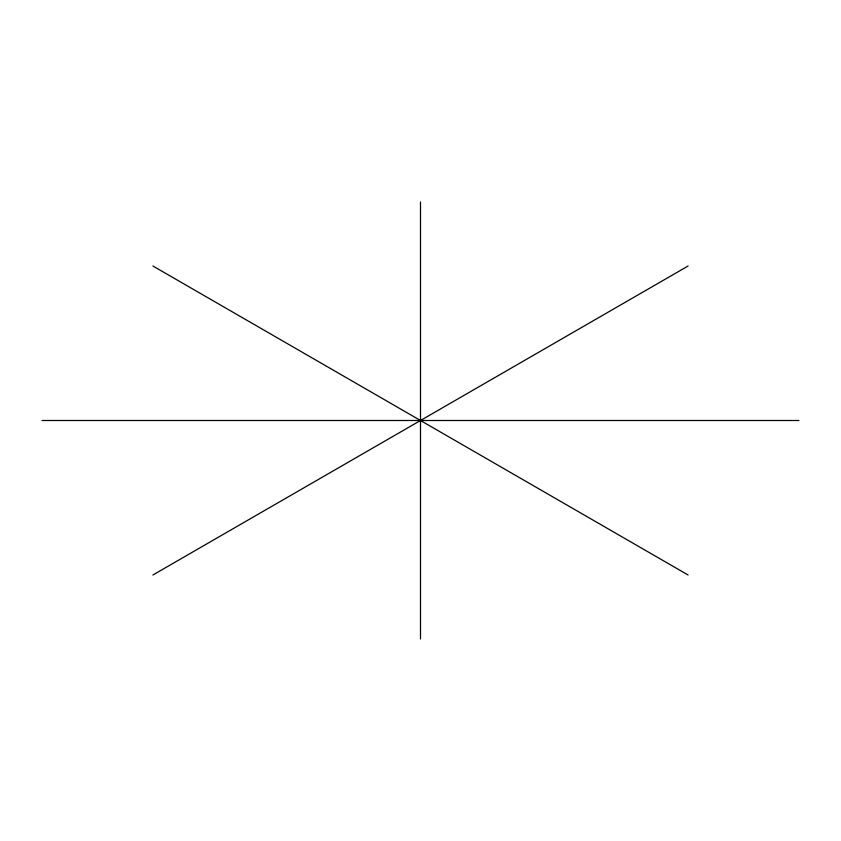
<?xml version="1.0" encoding="UTF-8"?>
<svg xmlns="http://www.w3.org/2000/svg" width="841" height="841" viewBox="0 0 841 841"><rect width="100%" height="100%" fill="white"/><g stroke="black" fill="none" stroke-linecap="round" stroke-linejoin="round"><path stroke-width="1.26" d="M152.894 575.002L688.106 265.998M42.05 420.5L798.95 420.5M152.894 265.998L688.106 575.002M420.5 202.008L420.5 638.992"/></g></svg>
